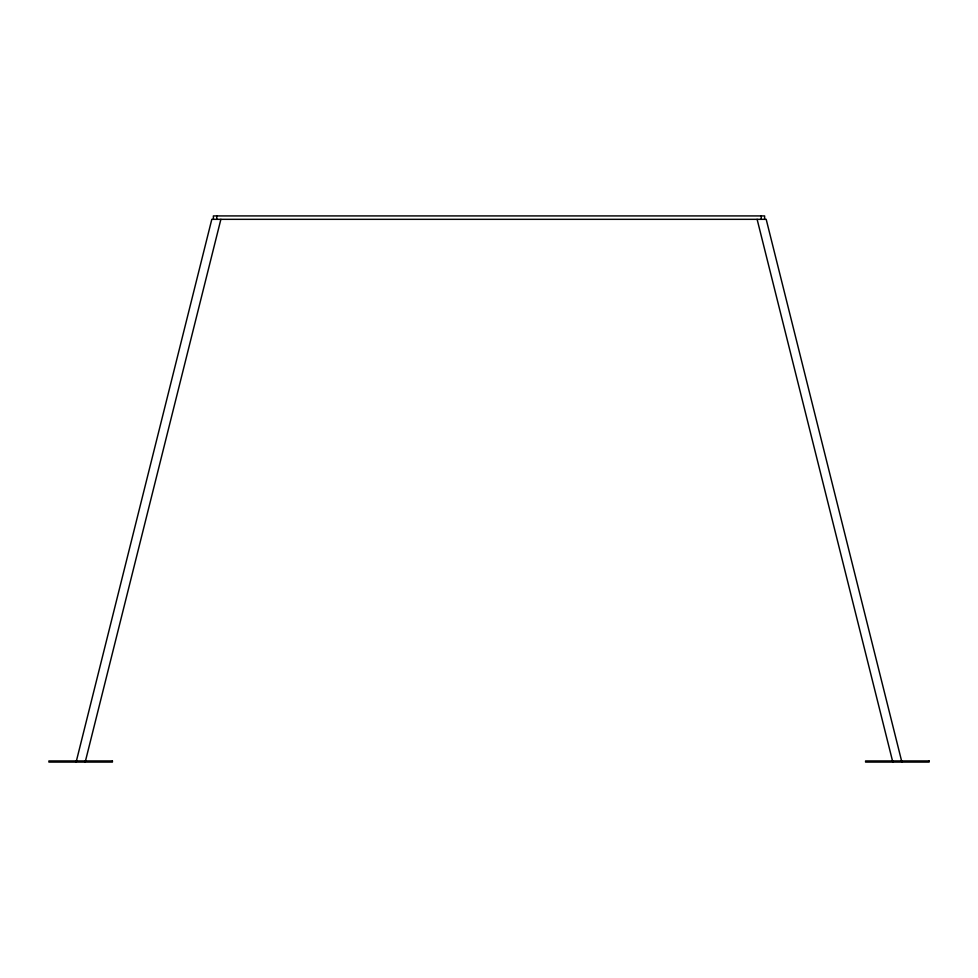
<?xml version="1.0" encoding="UTF-8"?>
<svg xmlns="http://www.w3.org/2000/svg" width="978" height="978" viewBox="0 0 978 978"><rect width="100%" height="100%" fill="white"/><g stroke="black" fill="none" stroke-linecap="round" stroke-linejoin="round"><path stroke-width="1.47" d="M220.881 219.329L85.196 762.082L85.196 760.945M757.119 219.329L892.804 762.082L892.804 760.945M901.875 760.945L901.875 762.082L766.19 219.329L211.81 219.329L76.125 762.082L76.125 760.945M764.625 219.329L764.625 215.918L213.375 215.918L213.375 219.329M761.226 215.918L761.226 219.329M216.774 215.918L216.774 219.329M112.421 760.945L48.9 760.945L48.9 762.082L112.421 762.082L112.421 760.945M929.1 760.945L865.579 760.945L865.579 762.082L929.1 762.082L929.1 760.945"/></g></svg>
